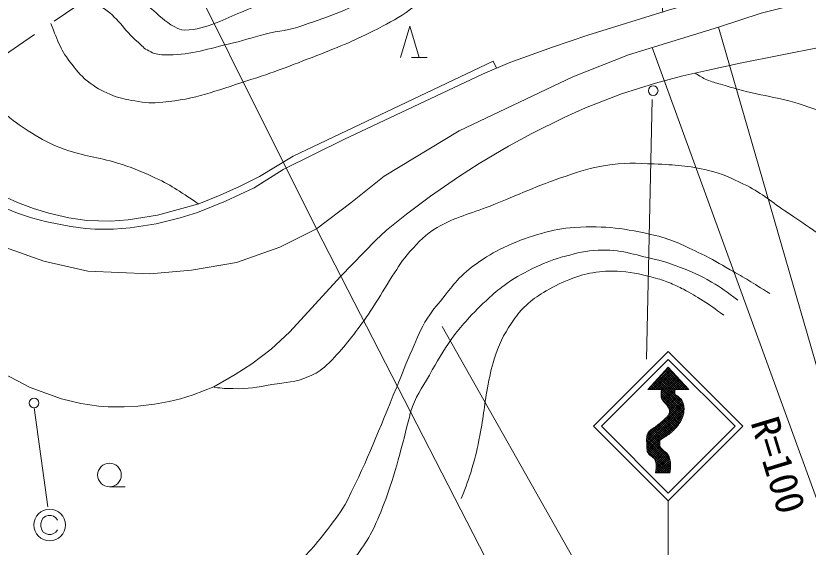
# Model space of a CAD drawing. Units: millimetres, scale not verified. Extents: x 40000 to 680000, y 20000 to 380000.
# Drawn here: x 370951 to 421254, y 256792 to 290521 of the extents above; entities that cross this region are included whole.
import ezdxf
from ezdxf.enums import TextEntityAlignment as Align

# ---------------------------------------------------------------- set-up
doc = ezdxf.new("R2010")
doc.units = ezdxf.units.MM
doc.header["$LTSCALE"] = 1000
doc.linetypes.add('CHAIN', pattern=[18.5, 12, -1.5, 3.5, -1.5])
for name, color, linetype, lineweight in [('M-BGD', 7, 'Continuous', 13), ('M-BMK', 2, 'CHAIN', 13), ('M-BMK-SRVR', 3, 'Continuous', 13), ('M-STR-HTXT', 7, 'Continuous', 13), ('M-STR-STRC', 7, 'Continuous', 13)]:
    doc.layers.add(name, color=color, linetype=linetype, lineweight=lineweight)
doc.styles.add('ＭＳ ゴシック', font='')
doc.styles.get('ＭＳ ゴシック').set_extended_font_data('MS Gothic')

msp = doc.modelspace()

# ---------------------------------------------------------------- linework, layer by layer
at = {"layer": 'M-BGD'}
for p, q in [((395363, 287875), (395963, 289875)), ((395963, 289875), (396563, 287875)), ((396063, 287875), (397063, 287875)), ((401258, 287635), (401458, 287194)), ((376895, 260624), (377895, 260624))]:
    msp.add_line(p, q, dxfattribs=at)
for points in [[(369605, 278582), (371047, 277989), (371937, 277694), (372912, 277440), (374438, 277145), (375370, 277018), (375964, 276976), (377151, 276977), (378210, 277063), (379863, 277319), (381388, 277701), (382490, 278041), (384269, 278763), (386091, 279612), (387913, 280758), (391768, 282669), (400580, 286829), (402317, 287551), (405029, 288528), (407275, 289293), (412444, 290908), (414605, 291546), (419520, 292821), (421681, 293331)], [(370165, 267817), (371861, 266928), (373854, 266209), (375083, 265914), (376227, 265745), (376821, 265703), (377838, 265704), (378686, 265747), (379745, 265875), (380677, 266045), (381398, 266216), (382203, 266471), (383516, 266980), (384872, 267744), (385931, 268423), (387159, 269357), (388345, 270460), (391563, 273980), (393808, 276271), (394485, 276907), (395756, 277925), (397281, 279071), (399060, 280301), (400373, 281150), (402237, 282253), (403720, 283060), (405796, 284079), (407109, 284673), (409397, 285565), (411558, 286245), (413295, 286713), (414821, 287053), (416939, 287521), (422067, 288543)], [(363566, 283509), (364473, 282604), (365703, 281630), (368884, 279683), (369647, 279302), (371046, 278668), (372064, 278287), (373039, 277991), (374310, 277695), (375455, 277527), (376938, 277486), (378082, 277571), (379947, 277870), (382574, 278592), (383930, 279144), (385159, 279696), (386430, 280333), (388548, 281606), (401258, 287635)]]:
    msp.add_lwpolyline(points, dxfattribs=at)
for centre, radius in [((411416, 285768), 305), ((372108, 265940), 305), ((376895, 261374), 750)]:
    msp.add_circle(centre, radius, dxfattribs=at)
for points, knots in [([(373166, 290036), (373661, 288826), (373796, 288331), (374514, 287444), (374919, 286943), (375134, 286631), (375660, 286258), (376197, 285876), (376526, 285686), (377144, 285454), (377655, 285262), (377961, 285205), (378500, 285116), (379187, 285003), (379587, 284965), (380280, 285033), (382422, 285242), (383569, 285740), (385619, 286393), (387381, 286955), (388348, 287331), (390068, 288008), (391600, 288610), (392465, 288945), (393924, 289706), (394759, 290142), (395240, 290379), (395999, 290937), (397213, 291827), (397871, 292364), (398964, 293397), (399764, 294153), (400235, 294559), (400955, 295391), (403464, 298293), (404423, 300312), (407136, 303025), (407644, 303533), (407948, 303822), (408576, 304171), (408829, 304311), (408971, 304411), (409254, 304468), (409547, 304526), (409732, 304515), (410017, 304426), (410478, 304282), (410722, 304118), (411077, 303791), (411449, 303450), (411640, 303233), (411926, 302817), (412446, 302060), (412640, 301573), (413029, 300741), (413407, 299934), (413616, 299475), (413879, 298623), (414054, 298055), (414190, 297733), (414219, 297140), (414245, 296621), (414169, 296320), (414008, 295826), (413633, 294673), (412797, 294327), (412357, 293197), (412146, 292653), (412097, 292318), (412045, 291737), (412010, 291348), (412004, 291198), (412020, 290738)], [0, 0, 0, 0, 1, 1, 1, 2, 2, 2, 3, 3, 3, 4, 4, 4, 5, 5, 5, 6, 6, 6, 7, 7, 7, 8, 8, 8, 9, 9, 9, 10, 10, 10, 11, 11, 11, 12, 12, 12, 13, 13, 13, 14, 14, 14, 15, 15, 15, 16, 16, 16, 17, 17, 17, 18, 18, 18, 19, 19, 19, 20, 20, 20, 21, 21, 21, 22, 22, 22, 23, 23, 23, 24, 24, 24, 24]), ([(375446, 291586), (375881, 291401), (376024, 291303), (376376, 291090), (377458, 290435), (377752, 289672), (378709, 288846), (378967, 288623), (379083, 288450), (379388, 288295), (379738, 288117), (379969, 288051), (380363, 288042), (381973, 288003), (382861, 288360), (384431, 288723), (385359, 288938), (385862, 289126), (386786, 289357), (387716, 289590), (388274, 289591), (389177, 289914), (391025, 290575), (392149, 290862), (393752, 291995), (394624, 292610), (395074, 293023), (395785, 293819), (396638, 294772), (397034, 295375), (397795, 296403), (398399, 297219), (398652, 297740), (399289, 298531), (399764, 299121), (400092, 299399), (400611, 299953), (401364, 300757), (401607, 301007), (402555, 301997)], [0, 0, 0, 0, 1, 1, 1, 2, 2, 2, 3, 3, 3, 4, 4, 4, 5, 5, 5, 6, 6, 6, 7, 7, 7, 8, 8, 8, 9, 9, 9, 10, 10, 10, 11, 11, 11, 12, 12, 12, 13, 13, 13, 13]), ([(377288, 292839), (378342, 291956), (378615, 291722), (379485, 291031), (380088, 290553), (380353, 290170), (381039, 289823), (381273, 289704), (381413, 289603), (381675, 289611), (382474, 289637), (382918, 289800), (383667, 290079), (384306, 290318), (384645, 290500), (385277, 290758), (387802, 291790), (388711, 292008), (391887, 293010)], [0, 0, 0, 0, 1, 1, 1, 2, 2, 2, 3, 3, 3, 4, 4, 4, 5, 5, 5, 6, 6, 6, 6]), ([(368465, 286840), (368859, 286042), (368986, 285746), (369473, 285151), (369858, 284680), (370105, 284436), (370575, 284050), (371165, 283567), (371534, 283343), (372187, 282949), (372865, 282540), (373264, 282328), (374010, 282061), (375299, 281598), (376092, 281574), (377401, 281173), (378283, 280903), (378767, 280710), (379606, 280328), (380815, 279777), (381222, 279468), (382532, 278592)], [0, 0, 0, 0, 1, 1, 1, 2, 2, 2, 3, 3, 3, 4, 4, 4, 5, 5, 5, 6, 6, 6, 7, 7, 7, 7]), ([(414078, 286887), (414408, 286669), (414520, 286597), (414829, 286459), (415153, 286314), (415355, 286284), (415695, 286178), (416113, 286048), (416349, 285982), (416771, 285868), (418535, 285391), (419586, 285339), (421307, 284727), (422974, 284135), (423829, 283595), (425378, 282739), (426125, 282325), (426477, 281975), (427243, 281596), (427886, 281278), (428286, 281181), (428981, 281004), (429663, 280831), (430058, 280755), (430761, 280735), (431347, 280719), (431678, 280751), (432261, 280819), (433530, 280966), (434227, 281151), (435477, 281419), (437469, 281846), (438617, 281986), (440551, 282627), (440953, 282760), (441167, 282867), (441568, 283006), (443127, 283548), (444010, 283862), (445635, 284154), (446515, 284312), (447034, 284199), (447924, 284114), (449059, 284005), (449666, 283744), (450764, 283438), (451490, 283235), (451892, 283095), (452587, 282804), (453892, 282257), (454615, 281923), (455852, 281238), (459325, 279316), (461202, 278111), (464503, 275905), (467261, 274061), (468783, 272984), (471373, 270910), (472572, 269949), (473245, 269403), (474342, 268327), (475404, 267285), (475993, 266688), (476929, 265531), (478125, 264054), (478465, 263413), (479603, 261465)], [0, 0, 0, 0, 1, 1, 1, 2, 2, 2, 3, 3, 3, 4, 4, 4, 5, 5, 5, 6, 6, 6, 7, 7, 7, 8, 8, 8, 9, 9, 9, 10, 10, 10, 11, 11, 11, 12, 12, 12, 13, 13, 13, 14, 14, 14, 15, 15, 15, 16, 16, 16, 17, 17, 17, 18, 18, 18, 19, 19, 19, 20, 20, 20, 21, 21, 21, 22, 22, 22, 22]), ([(383559, 266938), (384104, 266869), (384281, 266865), (384745, 266854), (385710, 266831), (386251, 266955), (387203, 267110), (388123, 267260), (388685, 267237), (389534, 267621), (390015, 267839), (390301, 267972), (390678, 268342), (391667, 269314), (392146, 269938), (392964, 271057), (393231, 271422), (393374, 271631), (393619, 272011), (394112, 272776), (394352, 273228), (394852, 273989), (395265, 274616), (395462, 274999), (395970, 275552), (396580, 276217), (396926, 276625), (397706, 277079), (398927, 277790), (399744, 277922), (401055, 278449), (402936, 279204), (403965, 279694), (405883, 280349), (406841, 280676), (407385, 280865), (408383, 281029), (409576, 281226), (410269, 281166), (411477, 281117), (412837, 281061), (413612, 281018), (414937, 280709), (415844, 280497), (416323, 280253), (417159, 279842), (418252, 279306), (418761, 278823), (419775, 278148), (420615, 277590), (421072, 277258), (421908, 276693), (422504, 276290), (422827, 276046), (423441, 275671), (423877, 275405), (424118, 275245), (424585, 275038), (425161, 274782), (425411, 274737), (426129, 274571)], [0, 0, 0, 0, 1, 1, 1, 2, 2, 2, 3, 3, 3, 4, 4, 4, 5, 5, 5, 6, 6, 6, 7, 7, 7, 8, 8, 8, 9, 9, 9, 10, 10, 10, 11, 11, 11, 12, 12, 12, 13, 13, 13, 14, 14, 14, 15, 15, 15, 16, 16, 16, 17, 17, 17, 18, 18, 18, 19, 19, 19, 20, 20, 20, 20]), ([(382723, 252315), (383452, 252462), (383694, 252525), (384291, 252740), (385078, 253024), (385478, 253289), (386197, 253717), (387042, 254219), (387502, 254541), (388230, 255202), (389297, 256170), (389863, 256764), (390729, 257916), (391258, 258621), (391599, 258996), (391999, 259782), (393383, 262505), (393942, 264133), (395129, 266947), (395519, 267872), (395688, 268411), (396107, 269323), (396472, 270116), (396614, 270598), (397085, 271334), (397475, 271943), (397764, 272235), (398218, 272799), (398557, 273220), (398725, 273477), (399107, 273859), (399564, 274316), (399843, 274557), (400378, 274920), (401053, 275377), (401456, 275603), (402200, 275938), (403002, 276300), (403473, 276458), (404318, 276703), (405126, 276937), (405598, 277035), (406437, 277086), (408439, 277209), (409594, 277034), (411547, 276580), (412744, 276302), (413355, 275933), (414465, 275407), (415203, 275058), (415590, 274808), (416302, 274407), (417304, 273843), (417622, 273640), (418831, 272898)], [0, 0, 0, 0, 1, 1, 1, 2, 2, 2, 3, 3, 3, 4, 4, 4, 5, 5, 5, 6, 6, 6, 7, 7, 7, 8, 8, 8, 9, 9, 9, 10, 10, 10, 11, 11, 11, 12, 12, 12, 13, 13, 13, 14, 14, 14, 15, 15, 15, 16, 16, 16, 17, 17, 17, 18, 18, 18, 18]), ([(361172, 276667), (361238, 275953), (361285, 275735), (361386, 275142), (361698, 273303), (362173, 272340), (362746, 270566), (363455, 268368), (363844, 267125), (364785, 265015), (365804, 262730), (366418, 261462), (367671, 259296), (368079, 258592), (368321, 258203), (368817, 257559), (369261, 256984), (369541, 256679), (370090, 256204), (370861, 255537), (371314, 255167), (372210, 254680), (373024, 254238), (373508, 254040), (374372, 253707), (375901, 253117), (376539, 253053), (378442, 252693)], [0, 0, 0, 0, 1, 1, 1, 2, 2, 2, 3, 3, 3, 4, 4, 4, 5, 5, 5, 6, 6, 6, 7, 7, 7, 8, 8, 8, 9, 9, 9, 9]), ([(389292, 252617), (389827, 253075), (389976, 253224), (390393, 253635), (391229, 254460), (391637, 254986), (392341, 255926), (393177, 257041), (393607, 257724), (394119, 259021), (395020, 261306), (395323, 262662), (395936, 265041), (395969, 265169), (395974, 265245), (396016, 265371), (396335, 266348), (396697, 266825), (397205, 267719), (397732, 268646), (398029, 269167), (398638, 270041), (398956, 270497), (399168, 270728), (399534, 271147), (400073, 271764), (400414, 272076), (401016, 272632), (401422, 273007), (401664, 273205), (402117, 273523), (402803, 274003), (403225, 274223), (403981, 274584), (404680, 274917), (405095, 275067), (405845, 275263), (406643, 275472), (407098, 275612), (407922, 275646), (409363, 275706), (410158, 275364), (411567, 275056), (412176, 274923), (412505, 274793), (413090, 274575), (413911, 274269), (414366, 274067), (415123, 273623), (415804, 273224), (416044, 273044), (416781, 272468)], [0, 0, 0, 0, 1, 1, 1, 2, 2, 2, 3, 3, 3, 4, 4, 4, 5, 5, 5, 6, 6, 6, 7, 7, 7, 8, 8, 8, 9, 9, 9, 10, 10, 10, 11, 11, 11, 12, 12, 12, 13, 13, 13, 14, 14, 14, 15, 15, 15, 16, 16, 16, 17, 17, 17, 17]), ([(399224, 259878), (399577, 260765), (399679, 261026), (399908, 261783), (400151, 262586), (400252, 263048), (400413, 263872), (400661, 265137), (400691, 265865), (400938, 267131), (401081, 267864), (401162, 268279), (401400, 268987), (401728, 269963), (402051, 270466), (402627, 271319), (402903, 271727), (403109, 271922), (403474, 272252), (403880, 272618), (404147, 272781), (404618, 273058), (405250, 273430), (405626, 273608), (406313, 273865), (406873, 274075), (407203, 274167), (407796, 274248), (408403, 274331), (408752, 274329), (409364, 274291), (410239, 274238), (410719, 274089), (411568, 273869), (411955, 273769), (412168, 273693), (412538, 273542), (412855, 273412), (413027, 273325), (413330, 273164), (413831, 272899), (414103, 272734), (414582, 272431), (415111, 272096), (415283, 271969), (415900, 271520)], [0, 0, 0, 0, 1, 1, 1, 2, 2, 2, 3, 3, 3, 4, 4, 4, 5, 5, 5, 6, 6, 6, 7, 7, 7, 8, 8, 8, 9, 9, 9, 10, 10, 10, 11, 11, 11, 12, 12, 12, 13, 13, 13, 14, 14, 14, 15, 15, 15, 15])]:
    msp.add_open_spline(points, degree=3, knots=knots, dxfattribs=at)
at = {"layer": 'M-BMK'}
msp.add_line((362212, 282588), (377646, 293082), dxfattribs=at)
msp.add_lwpolyline([(421588, 291522), (418272, 290694), (415561, 289795), (409853, 288051), (406321, 286651), (399097, 283227), (394340, 280336), (392223, 278653), (390040, 277003), (387716, 275828), (384961, 274873), (382095, 274384), (379462, 274151), (375513, 274323), (372736, 274956), (370230, 275828), (367975, 276961), (364937, 278922), (363104, 280366), (362097, 281398)], dxfattribs=at)
at = {"layer": 'M-BMK-SRVR'}
for p, q in [((415561, 289795), (424209, 259895)), ((422184, 258770), (411345, 288507))]:
    msp.add_line(p, q, dxfattribs=at)
msp.add_lwpolyline([(379022, 299109), (390040, 277003), (404370, 249106)], dxfattribs=at)
at = {"layer": 'M-STR-HTXT'}
msp.add_line((398014, 270810), (412473, 245258), dxfattribs=at)
at = {"layer": 'M-STR-STRC'}
for p, q in [((411343, 285211), (411001, 268716)), ((407633, 264469), (412371, 269207)), ((412371, 269207), (417108, 264469)), ((408128, 264469), (412371, 268712)), ((412371, 268712), (416613, 264469)), ((412371, 268221), (411071, 266791)), ((411368, 267118), (412418, 268169)), ((413661, 266791), (412305, 268148)), ((412371, 268221), (413671, 266791)), ((411182, 266791), (412485, 268095)), ((411324, 266791), (412553, 268020)), ((411465, 266791), (412620, 267946)), ((411607, 266791), (412688, 267872)), ((411748, 266791), (412755, 267798)), ((412793, 266670), (411833, 267630)), ((411890, 266791), (412822, 267724)), ((412813, 266791), (411900, 267704)), ((411930, 266691), (412890, 267650)), ((412954, 266791), (411968, 267778)), ((413096, 266791), (412035, 267852)), ((413237, 266791), (412102, 267926)), ((413378, 266791), (412170, 268000)), ((413520, 266791), (412237, 268074)), ((411681, 266791), (411361, 267111)), ((411823, 266791), (411429, 267185)), ((413364, 265392), (411496, 267259)), ((413373, 265524), (411564, 267334)), ((413368, 265671), (411631, 267408)), ((413342, 265838), (411698, 267482)), ((412794, 266528), (411766, 267556)), ((411917, 266395), (413024, 267502)), ((411918, 266537), (412957, 267576)), ((411937, 266273), (413092, 267428)), ((411979, 266174), (413159, 267354)), ((412037, 266090), (413226, 267280)), ((412879, 266791), (413294, 267206)), ((413021, 266791), (413361, 267132)), ((411071, 266791), (411940, 266791)), ((411116, 266791), (411092, 266815)), ((411257, 266791), (411159, 266889)), ((411399, 266791), (411227, 266963)), ((411540, 266791), (411294, 267037)), ((413346, 265268), (411930, 266685)), ((412102, 266014), (412799, 266711)), ((412811, 266791), (413671, 266791)), ((413162, 266791), (413428, 267058)), ((413304, 266791), (413496, 266984)), ((413445, 266791), (413563, 266910)), ((413587, 266791), (413631, 266835)), ((413284, 265048), (411915, 266416)), ((413317, 265156), (411919, 266554)), ((413244, 264946), (411948, 266242)), ((412168, 265939), (412789, 266559)), ((412234, 265863), (412832, 266461)), ((412298, 265785), (412918, 266406)), ((412355, 265702), (413005, 266352)), ((412405, 265610), (413082, 266287)), ((412443, 265506), (413156, 266220)), ((412457, 265379), (413219, 266141)), ((413261, 266060), (412914, 266408)), ((372108, 265635), (372983, 259349)), ((411000, 263639), (413311, 265950)), ((411000, 263498), (413341, 265839)), ((411002, 263358), (413362, 265718)), ((412339, 265120), (413267, 266048)), ((413197, 264852), (412368, 265680)), ((411003, 263217), (413374, 265589)), ((411008, 263081), (413368, 265441)), ((411024, 262956), (413349, 265282)), ((412974, 264509), (412349, 265134)), ((413035, 264590), (412406, 265219)), ((413094, 264672), (412444, 265322)), ((413147, 264760), (412454, 265454)), ((411007, 263788), (412099, 264880)), ((411053, 262844), (413296, 265087)), ((412479, 264014), (411839, 264654)), ((412556, 264078), (411915, 264719)), ((412631, 264145), (411991, 264784)), ((412704, 264214), (412066, 264851)), ((412097, 263747), (413191, 264840)), ((412774, 264285), (412141, 264918)), ((412843, 264357), (412215, 264986)), ((412911, 264431), (412284, 265057)), ((407633, 264469), (412371, 259732)), ((408128, 264469), (412371, 260227)), ((411048, 263970), (411427, 264349)), ((411835, 263385), (411119, 264101)), ((411835, 263527), (411188, 264174)), ((411884, 263619), (411265, 264238)), ((411971, 263673), (411348, 264297)), ((412061, 263725), (411433, 264353)), ((412150, 263778), (411517, 264410)), ((412235, 263834), (411600, 264469)), ((412319, 263891), (411681, 264529)), ((412400, 263951), (411761, 264591)), ((412371, 260227), (416613, 264469)), ((412371, 259732), (417108, 264469)), ((412507, 262147), (411000, 263654)), ((412488, 262308), (411007, 263789)), ((412431, 262506), (411027, 263910)), ((411844, 263235), (411066, 264012)), ((412513, 262000), (411000, 263513)), ((412512, 261859), (411002, 263370)), ((412502, 261728), (411002, 263228)), ((411100, 262749), (411834, 263483)), ((411165, 262673), (411833, 263341)), ((411240, 262606), (411850, 263217)), ((411320, 262545), (411891, 263116)), ((412490, 261599), (411008, 263081)), ((412444, 261503), (411032, 262916)), ((411398, 262481), (411956, 263039)), ((411470, 262412), (412030, 262972)), ((411527, 262328), (412107, 262907)), ((411570, 262229), (412185, 262844)), ((411594, 262111), (412258, 262776)), ((411602, 261837), (412384, 262619)), ((411606, 261982), (412323, 262700)), ((411561, 261513), (412460, 262412)), ((412303, 261503), (411568, 262238)), ((411587, 261681), (412427, 262520)), ((411692, 261503), (412490, 262300)), ((411834, 261503), (412506, 262175)), ((411737, 261503), (411584, 261656)), ((411878, 261503), (411599, 261782)), ((412161, 261503), (411601, 262064)), ((412020, 261503), (411605, 261918)), ((411975, 261503), (412512, 262040)), ((412117, 261503), (412514, 261901)), ((412258, 261503), (412504, 261749)), ((412400, 261503), (412490, 261593)), ((411559, 261503), (412476, 261503)), ((411596, 261503), (411565, 261534)), ((412371, 259732), (412371, 256097)), ((372696, 258650), (372596, 258500)), ((372846, 258750), (372696, 258650)), ((372996, 258800), (372846, 258750)), ((373196, 258800), (372996, 258800)), ((373346, 258750), (373196, 258800)), ((373496, 258650), (373346, 258750)), ((373596, 258500), (373496, 258650)), ((372596, 258500), (372546, 258300)), ((372546, 258300), (372546, 258100)), ((372546, 258100), (372596, 257900)), ((372596, 257900), (372696, 257750)), ((372696, 257750), (372846, 257650)), ((372846, 257650), (372996, 257600)), ((372996, 257600), (373196, 257600)), ((373196, 257600), (373346, 257650)), ((373346, 257650), (373496, 257750)), ((373496, 257750), (373596, 257900))]:
    msp.add_line(p, q, dxfattribs=at)
msp.add_circle((373096, 258200), 1000, dxfattribs=at)
for points in [[(411940, 266791), (411940, 266791), (411939, 266789), (411939, 266788), (411939, 266787), (411939, 266781), (411938, 266780), (411938, 266777), (411938, 266770), (411937, 266768), (411937, 266765), (411936, 266757), (411936, 266754), (411933, 266717), (411922, 266606), (411920, 266569), (411918, 266539), (411914, 266451), (411915, 266421), (411916, 266396), (411924, 266323), (411929, 266299), (411935, 266276), (411959, 266211), (411970, 266190), (411980, 266170), (412020, 266112), (412034, 266094), (412049, 266074), (412100, 266016), (412116, 265997), (412134, 265976), (412190, 265916), (412207, 265895), (412226, 265874), (412280, 265809), (412297, 265787), (412311, 265768), (412352, 265708), (412364, 265688), (412376, 265668), (412408, 265606), (412417, 265584), (412425, 265564), (412446, 265501), (412450, 265479), (412454, 265459), (412460, 265397), (412457, 265376), (412453, 265348), (412430, 265266), (412418, 265241), (412405, 265213), (412353, 265137), (412334, 265114), (412314, 265088), (412247, 265017), (412224, 264994), (412200, 264971), (412127, 264904), (412102, 264882), (412071, 264855), (411978, 264772), (411946, 264745), (411916, 264719), (411825, 264643), (411795, 264618), (411764, 264593), (411671, 264521), (411640, 264497), (411608, 264473), (411509, 264404), (411476, 264382), (411455, 264367), (411390, 264325), (411368, 264310), (411347, 264296), (411283, 264252), (411263, 264236), (411243, 264221), (411185, 264173), (411168, 264156), (411151, 264139), (411104, 264085), (411092, 264065), (411077, 264038), (411039, 263953), (411031, 263924), (411022, 263893), (411007, 263796), (411004, 263764), (411001, 263729), (411000, 263625), (410999, 263590), (410999, 263554), (411002, 263445), (411002, 263409), (411002, 263371), (411002, 263256), (411003, 263218), (411003, 263181), (411007, 263071), (411011, 263034), (411015, 263001), (411033, 262900), (411043, 262867), (411053, 262837), (411096, 262751), (411114, 262726), (411132, 262702), (411198, 262641), (411220, 262621), (411245, 262601), (411322, 262545), (411347, 262525), (411372, 262504), (411447, 262440), (411468, 262415), (411490, 262388), (411547, 262301), (411559, 262269), (411575, 262224), (411600, 262082), (411604, 262034), (411608, 261984), (411603, 261834), (411599, 261784), (411597, 261744), (411580, 261624), (411574, 261584), (411572, 261568), (411563, 261519), (411559, 261503)], [(412811, 266791), (412811, 266791), (412810, 266789), (412810, 266788), (412810, 266786), (412809, 266781), (412809, 266779), (412809, 266777), (412807, 266770), (412807, 266767), (412807, 266764), (412805, 266756), (412805, 266753), (412802, 266734), (412794, 266677), (412792, 266658), (412790, 266642), (412786, 266595), (412787, 266580), (412787, 266567), (412792, 266528), (412797, 266516), (412800, 266505), (412819, 266475), (412826, 266466), (412832, 266460), (412851, 266445), (412857, 266440), (412865, 266435), (412888, 266422), (412895, 266417), (412904, 266413), (412929, 266400), (412937, 266395), (412946, 266391), (412973, 266379), (412980, 266373), (413025, 266335), (413162, 266224), (413197, 266177), (413232, 266130), (413307, 265968), (413325, 265912), (413343, 265854), (413371, 265671), (413374, 265610), (413377, 265549), (413365, 265364), (413354, 265303), (413342, 265238), (413286, 265045), (413261, 264983), (413237, 264923), (413145, 264751), (413110, 264696), (413076, 264642), (412958, 264487), (412917, 264438), (412876, 264390), (412743, 264253), (412698, 264208), (412667, 264177), (412568, 264089), (412535, 264060), (412501, 264032), (412398, 263949), (412363, 263923), (412327, 263896), (412215, 263819), (412177, 263795), (412137, 263769), (412013, 263698), (411972, 263674), (411965, 263669), (411942, 263657), (411935, 263653), (411927, 263648), (411906, 263635), (411899, 263630), (411893, 263626), (411875, 263611), (411869, 263605), (411864, 263600), (411851, 263582), (411848, 263575), (411844, 263569), (411838, 263547), (411836, 263540), (411835, 263532), (411834, 263508), (411833, 263500), (411833, 263492), (411834, 263466), (411834, 263458), (411835, 263449), (411836, 263423), (411836, 263415), (411836, 263407), (411835, 263384), (411835, 263376), (411835, 263369), (411833, 263347), (411833, 263339), (411832, 263332), (411831, 263311), (411831, 263304), (411831, 263297), (411829, 263276), (411832, 263269), (411844, 263234), (411882, 263125), (411903, 263094), (411928, 263059), (412026, 262976), (412058, 262948), (412093, 262916), (412207, 262829), (412240, 262795), (412275, 262759), (412375, 262644), (412396, 262599), (412427, 262536), (412485, 262334), (412497, 262266), (412509, 262195), (412515, 261979), (412514, 261907), (412514, 261850), (412498, 261678), (412493, 261620), (412491, 261597), (412480, 261526), (412476, 261503)]]:
    msp.add_open_spline(points, degree=3, knots=[0, 0, 0, 0, 1, 1, 1, 2, 2, 2, 3, 3, 3, 4, 4, 4, 5, 5, 5, 6, 6, 6, 7, 7, 7, 8, 8, 8, 9, 9, 9, 10, 10, 10, 11, 11, 11, 12, 12, 12, 13, 13, 13, 14, 14, 14, 15, 15, 15, 16, 16, 16, 17, 17, 17, 18, 18, 18, 19, 19, 19, 20, 20, 20, 21, 21, 21, 22, 22, 22, 23, 23, 23, 24, 24, 24, 25, 25, 25, 26, 26, 26, 27, 27, 27, 28, 28, 28, 29, 29, 29, 30, 30, 30, 31, 31, 31, 32, 32, 32, 33, 33, 33, 34, 34, 34, 35, 35, 35, 36, 36, 36, 37, 37, 37, 38, 38, 38, 39, 39, 39, 40, 40, 40, 41, 41, 41, 42, 42, 42, 43, 43, 43, 44, 44, 44, 44], dxfattribs=at)

# ---------------------------------------------------------------- texts
at = {"layer": 'M-BMK-SRVR', "style": 'ＭＳ ゴシック'}
msp.add_text('R=100', height=1833, rotation=286.814, dxfattribs=at).set_placement((418461, 264986), align=Align.MIDDLE_LEFT)

doc.saveas('drawing.dxf')
